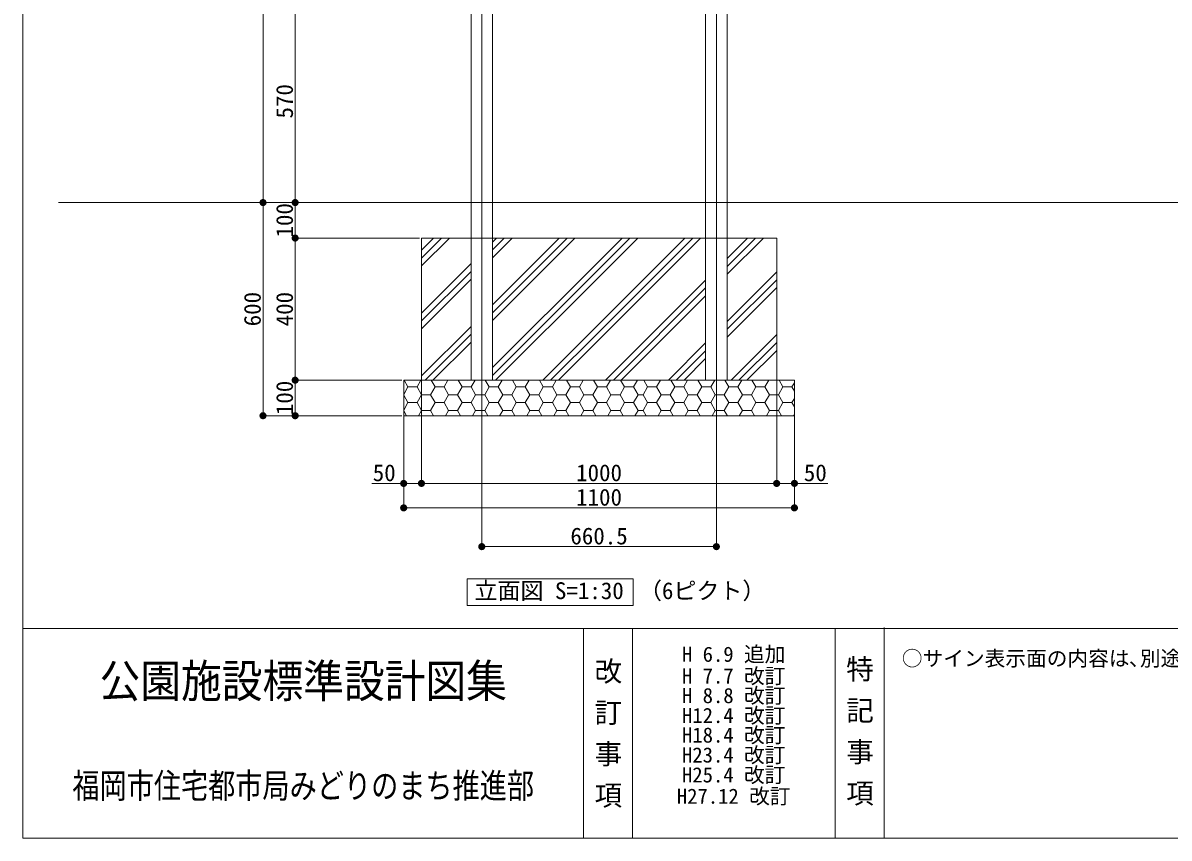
# Model space of a CAD drawing. Units: millimetres at full size, sheet at 1:30; some dimension numbers follow another scale. Extents: x 2064 to 10279, y 2990 to 8590.
# Drawn here: x 2064 to 5291, y 2990 to 5285 of the extents above; entities that cross this region are included whole.
import ezdxf
from ezdxf.enums import TextEntityAlignment as Align

# ---------------------------------------------------------------- set-up
doc = ezdxf.new("R2010")
doc.units = ezdxf.units.MM
doc.header["$LTSCALE"] = 30
doc.linetypes.add('USER1', pattern=[508, 317.5, -63.5, 63.5, -63.5])
for name, color, linetype, lineweight in [('_0-0_', 7, 'Continuous', 13), ('ハッチ', 4, 'Continuous', 13), ('寸法', 1, 'Continuous', 13), ('画層2', 7, 'Continuous', 13)]:
    doc.layers.add(name, color=color, linetype=linetype, lineweight=lineweight)
doc.styles.add('@ＭＳ ゴシック', font='')
doc.styles.add('ＭＳ ゴシック', font='')
doc.styles.get('@ＭＳ ゴシック').set_extended_font_data('@MS Gothic')
doc.styles.get('ＭＳ ゴシック').set_extended_font_data('MS Gothic')
pattern_1 = [(45, (0, 0), (-88.3884, 88.3884), []), (45, (-11.05, 11.05), (-88.3884, 88.3884), []), (45, (-22.1, 22.1), (-88.3884, 88.3884), [])]

# ---------------------------------------------------------------- blocks, each defined once
blk = doc.blocks.new('filled_dot')
at = {"color": 0, "linetype": 'Continuous', "lineweight": -2, "const_width": 1.25}
blk.add_lwpolyline([(-0.625, 0, 1), (0.625, 0, 1)], format="xyb", close=True, dxfattribs=at)

msp = doc.modelspace()

# ---------------------------------------------------------------- hatches: boundary and pattern name
at = {"layer": 'ハッチ'}
h = msp.add_hatch(dxfattribs=at)
h.set_pattern_fill('USER', color=256, style=0, pattern_type=2)
h.set_pattern_definition(pattern_1)
h.paths.add_polyline_path([(3325.85, 4679.15), (3186.35, 4679.15), (3186.35, 4279.15), (3325.85, 4279.15)])
h = msp.add_hatch(dxfattribs=at)
h.set_pattern_fill('USER', color=256, style=0, pattern_type=2)
h.set_pattern_definition(pattern_1)
h.paths.add_polyline_path([(3686.35, 4679.15), (3386.35, 4679.15), (3386.35, 4279.15), (3686.35, 4279.15)])
h = msp.add_hatch(dxfattribs=at)
h.set_pattern_fill('USER', color=256, style=0, pattern_type=2)
h.set_pattern_definition(pattern_1)
h.paths.add_polyline_path([(3986.35, 4679.15), (3686.36, 4679.15), (3686.36, 4279.15), (3986.35, 4279.15)])
h = msp.add_hatch(dxfattribs=at)
h.set_pattern_fill('USER', color=256, style=0, pattern_type=2)
h.set_pattern_definition(pattern_1)
h.paths.add_polyline_path([(4186.35, 4679.15), (4046.85, 4679.15), (4046.85, 4279.15), (4186.35, 4279.15)])

# ---------------------------------------------------------------- linework, layer by layer
at = {"layer": '_0-0_'}
for p, q in [((4488.86, 3582.78), (4488.86, 2990.19)), ((3642.6, 3579.92), (3642.6, 2990.19)), ((3780.49, 3579.92), (3780.49, 2990.19)), ((4350.97, 3579.92), (4350.97, 2990.19))]:
    msp.add_line(p, q, dxfattribs=at)
at = {"layer": '_0-0_', "color": 6}
msp.add_line((2064.43, 3579.92), (10278.81, 3579.92), dxfattribs=at)
msp.add_lwpolyline([(10278.81, 8425.63), (2064.43, 8425.63), (2064.43, 2990.19), (10278.81, 2990.19)], close=True, dxfattribs=at)
at = {"layer": 'ハッチ'}
for p, q in [((3136.35, 4239.11), (3148.44, 4260.05)), ((3148.44, 4260.05), (3137.41, 4279.15)), ((3148.44, 4260.05), (3173.84, 4260.05)), ((3173.84, 4260.05), (3184.86, 4279.15)), ((3186.54, 4238.05), (3173.84, 4260.05)), ((3211.94, 4238.05), (3224.64, 4260.05)), ((3224.64, 4260.05), (3213.61, 4279.15)), ((3224.64, 4260.05), (3250.04, 4260.05)), ((3250.04, 4260.05), (3261.06, 4279.15)), ((3262.74, 4238.05), (3250.04, 4260.05)), ((3288.14, 4238.05), (3300.84, 4260.05)), ((3300.84, 4260.05), (3289.81, 4279.15)), ((3300.84, 4260.05), (3326.24, 4260.05)), ((3326.24, 4260.05), (3337.26, 4279.15)), ((3338.94, 4238.05), (3326.24, 4260.05)), ((3364.34, 4238.05), (3377.04, 4260.05)), ((3377.04, 4260.05), (3366.01, 4279.15)), ((3377.04, 4260.05), (3402.44, 4260.05)), ((3402.44, 4260.05), (3413.46, 4279.15)), ((3415.14, 4238.05), (3402.44, 4260.05)), ((3440.54, 4238.05), (3453.24, 4260.05)), ((3453.24, 4260.05), (3442.21, 4279.15)), ((3453.24, 4260.05), (3478.64, 4260.05)), ((3478.64, 4260.05), (3489.66, 4279.15)), ((3491.34, 4238.05), (3478.64, 4260.05)), ((3516.74, 4238.05), (3529.44, 4260.05)), ((3529.44, 4260.05), (3518.41, 4279.15)), ((3529.44, 4260.05), (3554.84, 4260.05)), ((3554.84, 4260.05), (3565.86, 4279.15)), ((3567.54, 4238.05), (3554.84, 4260.05)), ((3592.94, 4238.05), (3605.64, 4260.05)), ((3605.63, 4260.05), (3594.61, 4279.15)), ((3605.64, 4260.05), (3631.04, 4260.05)), ((3643.73, 4238.05), (3631.03, 4260.05)), ((3631.04, 4260.05), (3642.06, 4279.15)), ((3669.14, 4238.05), (3681.84, 4260.05)), ((3681.83, 4260.05), (3670.81, 4279.15)), ((3681.84, 4260.05), (3707.24, 4260.05)), ((3719.93, 4238.05), (3707.23, 4260.05)), ((3707.24, 4260.05), (3718.26, 4279.15)), ((3745.33, 4238.05), (3758.03, 4260.05)), ((3758.03, 4260.05), (3747.01, 4279.15)), ((3758.03, 4260.05), (3783.43, 4260.05)), ((3783.43, 4260.05), (3794.46, 4279.15)), ((3796.13, 4238.05), (3783.43, 4260.05)), ((3810.37, 4238.05), (3823.07, 4260.05)), ((3823.07, 4260.05), (3812.05, 4279.15)), ((3823.07, 4260.05), (3848.47, 4260.05)), ((3848.47, 4260.05), (3859.5, 4279.15)), ((3861.17, 4238.05), (3848.47, 4260.05)), ((3886.57, 4238.05), (3899.27, 4260.05)), ((3899.27, 4260.05), (3888.25, 4279.15)), ((3899.27, 4260.05), (3924.67, 4260.05)), ((3924.67, 4260.05), (3935.7, 4279.15)), ((3937.37, 4238.05), (3924.67, 4260.05)), ((3962.77, 4238.05), (3975.47, 4260.05)), ((3975.47, 4260.05), (3964.45, 4279.15)), ((3975.47, 4260.05), (4000.87, 4260.05)), ((4000.87, 4260.05), (4011.9, 4279.15)), ((4013.57, 4238.05), (4000.87, 4260.05)), ((4038.97, 4238.05), (4051.67, 4260.05)), ((4051.67, 4260.05), (4040.65, 4279.15)), ((4051.67, 4260.05), (4077.07, 4260.05)), ((4077.07, 4260.05), (4088.1, 4279.15)), ((4089.77, 4238.05), (4077.07, 4260.05)), ((4115.17, 4238.05), (4127.87, 4260.05)), ((4127.87, 4260.05), (4116.85, 4279.15)), ((4127.87, 4260.05), (4153.27, 4260.05)), ((4153.27, 4260.05), (4164.3, 4279.15)), ((4165.97, 4238.05), (4153.27, 4260.05)), ((4191.37, 4238.05), (4204.07, 4260.05)), ((4204.07, 4260.05), (4193.05, 4279.15)), ((4204.07, 4260.05), (4229.47, 4260.05)), ((4229.47, 4260.05), (4236.35, 4271.95)), ((4236.35, 4248.15), (4229.47, 4260.05)), ((3148.44, 4216.06), (3136.35, 4237)), ((3173.84, 4216.06), (3186.54, 4238.05)), ((3186.54, 4238.05), (3211.94, 4238.05)), ((3224.64, 4216.06), (3211.94, 4238.05)), ((3250.04, 4216.06), (3262.74, 4238.05)), ((3262.74, 4238.05), (3288.14, 4238.05)), ((3300.84, 4216.06), (3288.14, 4238.05)), ((3326.24, 4216.06), (3338.94, 4238.05)), ((3338.94, 4238.05), (3356.1, 4238.05)), ((3377.04, 4216.06), (3364.34, 4238.05)), ((3402.44, 4216.06), (3415.14, 4238.05)), ((3415.14, 4238.05), (3440.54, 4238.05)), ((3453.24, 4216.06), (3440.54, 4238.05)), ((3478.64, 4216.06), (3491.34, 4238.05)), ((3491.34, 4238.05), (3516.74, 4238.05)), ((3529.44, 4216.06), (3516.74, 4238.05)), ((3554.84, 4216.06), (3567.54, 4238.05)), ((3567.54, 4238.05), (3592.94, 4238.05)), ((3605.63, 4216.06), (3592.93, 4238.05)), ((3631.04, 4216.06), (3643.74, 4238.05)), ((3643.74, 4238.05), (3669.14, 4238.05)), ((3681.83, 4216.06), (3669.13, 4238.05)), ((3707.24, 4216.06), (3719.94, 4238.05)), ((3719.93, 4238.05), (3745.33, 4238.05)), ((3758.03, 4216.06), (3745.33, 4238.05)), ((3783.43, 4216.06), (3796.13, 4238.05)), ((3796.13, 4238.05), (3810.37, 4238.05)), ((3823.07, 4216.06), (3810.37, 4238.05)), ((3848.47, 4216.06), (3861.17, 4238.05)), ((3861.17, 4238.05), (3886.57, 4238.05)), ((3899.27, 4216.06), (3886.57, 4238.05)), ((3924.67, 4216.06), (3937.37, 4238.05)), ((3937.37, 4238.05), (3962.77, 4238.05)), ((3975.47, 4216.06), (3962.77, 4238.05)), ((4000.87, 4216.06), (4013.57, 4238.05)), ((4013.57, 4238.05), (4021.13, 4238.05)), ((4021.13, 4238.05), (4038.97, 4238.05)), ((4051.67, 4216.06), (4038.97, 4238.05)), ((4077.07, 4216.06), (4089.77, 4238.05)), ((4089.77, 4238.05), (4115.17, 4238.05)), ((4127.87, 4216.06), (4115.17, 4238.05)), ((4153.27, 4216.06), (4165.97, 4238.05)), ((4165.97, 4238.05), (4191.37, 4238.05)), ((4204.07, 4216.06), (4191.37, 4238.05)), ((4229.47, 4216.06), (4236.35, 4227.96)), ((3136.35, 4195.11), (3148.44, 4216.06)), ((3148.44, 4216.06), (3173.84, 4216.06)), ((3186.54, 4194.06), (3173.84, 4216.06)), ((3211.94, 4194.06), (3224.64, 4216.06)), ((3224.64, 4216.06), (3250.04, 4216.06)), ((3262.74, 4194.06), (3250.04, 4216.06)), ((3288.14, 4194.06), (3300.84, 4216.06)), ((3300.84, 4216.06), (3326.24, 4216.06)), ((3338.94, 4194.06), (3326.24, 4216.06)), ((3364.34, 4194.06), (3377.04, 4216.06)), ((3377.04, 4216.06), (3402.44, 4216.06)), ((3415.14, 4194.06), (3402.44, 4216.06)), ((3440.54, 4194.06), (3453.24, 4216.06)), ((3453.24, 4216.06), (3478.64, 4216.06)), ((3491.34, 4194.06), (3478.64, 4216.06)), ((3516.74, 4194.06), (3529.44, 4216.06)), ((3529.44, 4216.06), (3554.84, 4216.06)), ((3567.54, 4194.06), (3554.84, 4216.06)), ((3592.94, 4194.06), (3605.64, 4216.06)), ((3605.64, 4216.06), (3631.04, 4216.06)), ((3643.73, 4194.06), (3631.03, 4216.06)), ((3669.14, 4194.06), (3681.84, 4216.06)), ((3681.84, 4216.06), (3707.24, 4216.06)), ((3719.93, 4194.06), (3707.23, 4216.06)), ((3745.33, 4194.06), (3758.03, 4216.06)), ((3758.03, 4216.06), (3783.43, 4216.06)), ((3796.13, 4194.06), (3783.43, 4216.06)), ((3810.37, 4194.06), (3823.07, 4216.06)), ((3823.07, 4216.06), (3848.47, 4216.06)), ((3861.17, 4194.06), (3848.47, 4216.06)), ((3886.57, 4194.06), (3899.27, 4216.06)), ((3899.27, 4216.06), (3924.67, 4216.06)), ((3937.37, 4194.06), (3924.67, 4216.06)), ((3962.77, 4194.06), (3975.47, 4216.06)), ((3975.47, 4216.06), (4000.87, 4216.06)), ((4013.57, 4194.06), (4000.87, 4216.06)), ((4038.97, 4194.06), (4051.67, 4216.06)), ((4051.67, 4216.06), (4077.07, 4216.06)), ((4089.77, 4194.06), (4077.07, 4216.06)), ((4115.17, 4194.06), (4127.87, 4216.06)), ((4127.87, 4216.06), (4153.27, 4216.06)), ((4165.97, 4194.06), (4153.27, 4216.06)), ((4191.37, 4194.06), (4204.07, 4216.06)), ((4204.07, 4216.06), (4229.47, 4216.06)), ((4236.35, 4204.16), (4229.47, 4216.06)), ((3144.34, 4179.15), (3136.35, 4193)), ((3177.93, 4179.15), (3186.54, 4194.06)), ((3186.54, 4194.06), (3211.94, 4194.06)), ((3220.54, 4179.15), (3211.94, 4194.06)), ((3254.13, 4179.15), (3262.74, 4194.06)), ((3262.74, 4194.06), (3288.14, 4194.06)), ((3296.74, 4179.15), (3288.14, 4194.06)), ((3330.33, 4179.15), (3338.94, 4194.06)), ((3338.94, 4194.06), (3356.1, 4194.06)), ((3372.94, 4179.15), (3364.34, 4194.06)), ((3406.53, 4179.15), (3415.14, 4194.06)), ((3415.14, 4194.06), (3440.54, 4194.06)), ((3449.14, 4179.15), (3440.54, 4194.06)), ((3482.73, 4179.15), (3491.34, 4194.06)), ((3491.34, 4194.06), (3516.74, 4194.06)), ((3525.34, 4179.15), (3516.74, 4194.06)), ((3558.93, 4179.15), (3567.54, 4194.06)), ((3567.54, 4194.06), (3592.94, 4194.06)), ((3601.54, 4179.15), (3592.93, 4194.06)), ((3635.13, 4179.15), (3643.74, 4194.06)), ((3643.74, 4194.06), (3669.14, 4194.06)), ((3677.74, 4179.15), (3669.13, 4194.06)), ((3711.33, 4179.15), (3719.94, 4194.06)), ((3719.93, 4194.06), (3745.33, 4194.06)), ((3753.94, 4179.15), (3745.33, 4194.06)), ((3787.53, 4179.15), (3796.13, 4194.06)), ((3796.13, 4194.06), (3810.37, 4194.06)), ((3818.98, 4179.15), (3810.37, 4194.06)), ((3852.57, 4179.15), (3861.17, 4194.06)), ((3861.17, 4194.06), (3886.57, 4194.06)), ((3895.18, 4179.15), (3886.57, 4194.06)), ((3928.77, 4179.15), (3937.37, 4194.06)), ((3937.37, 4194.06), (3962.77, 4194.06)), ((3971.38, 4179.15), (3962.77, 4194.06)), ((4004.97, 4179.15), (4013.57, 4194.06)), ((4013.57, 4194.06), (4021.13, 4194.06)), ((4021.13, 4194.06), (4038.97, 4194.06)), ((4047.58, 4179.15), (4038.97, 4194.06)), ((4081.17, 4179.15), (4089.77, 4194.06)), ((4089.77, 4194.06), (4115.17, 4194.06)), ((4123.78, 4179.15), (4115.17, 4194.06)), ((4157.37, 4179.15), (4165.97, 4194.06)), ((4165.97, 4194.06), (4191.37, 4194.06)), ((4199.98, 4179.15), (4191.37, 4194.06)), ((4233.57, 4179.15), (4236.35, 4183.96))]:
    msp.add_line(p, q, dxfattribs=at)
at = {"layer": '寸法'}
for p, q in [((2740.31, 6579.15), (2740.31, 4779.15)), ((2830.83, 5349.15), (2830.83, 4779.15)), ((3325.85, 4779.15), (2740.31, 4779.15)), ((2740.31, 4779.15), (2740.31, 4179.15)), ((3325.85, 4779.15), (2740.31, 4779.15)), ((3325.85, 4779.15), (2830.83, 4779.15)), ((2830.83, 4779.15), (2830.83, 4679.15)), ((3325.85, 4779.15), (2830.83, 4779.15)), ((2830.83, 4679.15), (2830.83, 4279.15)), ((3181.1, 4679.15), (2830.83, 4679.15)), ((3181.1, 4679.15), (2830.83, 4679.15)), ((3131.1, 4279.15), (2830.83, 4279.15)), ((2830.83, 4279.15), (2830.83, 4179.15)), ((3131.1, 4279.15), (2830.83, 4279.15)), ((3186.35, 4279.15), (3186.35, 3988.58)), ((3186.35, 4279.15), (3186.35, 3988.58)), ((4186.35, 4279.15), (4186.35, 3988.58)), ((3131.1, 4179.15), (2740.31, 4179.15)), ((3106.1, 4179.15), (2830.83, 4179.15)), ((3136.35, 4179.15), (3136.35, 3919.68)), ((4186.35, 4179.15), (4186.35, 3988.58)), ((4236.35, 4179.15), (4236.35, 3988.58)), ((4236.35, 4179.15), (4236.35, 3919.68)), ((3136.35, 4154.15), (3136.35, 3988.58)), ((3046.7, 3988.58), (3186.35, 3988.58)), ((3186.35, 3988.58), (4186.35, 3988.58)), ((3356.1, 3974.37), (3356.1, 3810.59)), ((4016.6, 3974.37), (4016.6, 3810.59)), ((4329.98, 3988.58), (4186.35, 3988.58)), ((3136.35, 3919.68), (4236.35, 3919.68)), ((3356.1, 3810.59), (4016.6, 3810.59))]:
    msp.add_line(p, q, dxfattribs=at)
at = {"layer": '寸法', "linetype": 'USER1'}
for p, q in [((3356.1, 6273.36), (3356.1, 3974.37)), ((4016.6, 6273.36), (4016.6, 3974.37))]:
    msp.add_line(p, q, dxfattribs=at)
at = {"layer": '寸法', "color": 3}
msp.add_lwpolyline([(3315.47, 3719.97), (3782.2, 3719.97), (3782.2, 3644.98), (3315.47, 3644.98)], close=True, dxfattribs=at)
at = {"layer": '画層2'}
for p, q in [((3325.85, 6279.15), (3325.85, 4279.15)), ((3386.35, 6279.15), (3386.35, 4279.15)), ((3986.35, 6279.15), (3986.35, 4279.15)), ((4046.85, 6279.15), (4046.85, 4279.15)), ((2164.49, 4779.15), (9283.74, 4779.15)), ((3186.35, 4679.15), (3325.85, 4679.15)), ((3531.1, 4679.15), (3186.35, 4679.15)), ((3186.35, 4679.15), (3186.35, 4279.15)), ((3386.35, 4679.15), (3325.85, 4679.15)), ((3386.35, 4679.15), (3531.1, 4679.15)), ((3531.1, 4679.15), (3841.6, 4679.15)), ((3986.35, 4679.15), (3841.6, 4679.15)), ((3986.35, 4679.15), (4046.85, 4679.15)), ((4186.35, 4679.15), (4046.85, 4679.15)), ((4186.35, 4679.15), (4186.35, 4279.15)), ((4236.35, 4279.15), (3136.35, 4279.15)), ((3136.35, 4279.15), (3136.35, 4179.15)), ((4236.35, 4279.15), (4236.35, 4179.15)), ((3356.1, 4238.05), (3364.34, 4238.05)), ((3136.35, 4179.15), (4236.35, 4179.15)), ((3356.1, 4194.06), (3364.34, 4194.06))]:
    msp.add_line(p, q, dxfattribs=at)

# ---------------------------------------------------------------- block references
at = {"layer": '寸法', "xscale": 8, "yscale": 8}
for p, rotation in [((2740.31, 4779.15), 90), ((2740.31, 4779.15), 270), ((2830.83, 4779.15), 90), ((2830.83, 4779.15), 270), ((2830.83, 4679.15), 270), ((2830.83, 4679.15), 90), ((2830.83, 4279.15), 90), ((2830.83, 4279.15), 270), ((2740.31, 4179.15), 90), ((2830.83, 4179.15), 90), ((3186.35, 3988.58), 180), ((4186.35, 3988.58), 180), ((4236.35, 3988.58), 180), ((4236.35, 3919.68), 180), ((4016.6, 3810.59), 180)]:
    msp.add_blockref('filled_dot', p, dxfattribs=dict(at, rotation=rotation))
for p in [(3136.35, 3988.58), (3186.35, 3988.58), (4186.35, 3988.58), (3136.35, 3919.68), (3356.1, 3810.59)]:
    msp.add_blockref('filled_dot', p, dxfattribs=at)

# ---------------------------------------------------------------- texts
at = {"layer": '_0-0_', "style": 'ＭＳ ゴシック'}
for s, p in [('H 6.9 追加', (4065.37, 3507.71)), ('H 7.7 改訂', (4065.37, 3446.63)), ('H 8.8 改訂', (4065.37, 3391.47)), ('H12.4 改訂', (4065.37, 3335.35)), ('H18.4 改訂', (4065.37, 3280.19)), ('H23.4 改訂', (4065.37, 3224.16)), ('H25.4 改訂', (4065.37, 3168.12)), ('H27.12 改訂', (4065.37, 3108.12))]:
    msp.add_text(s, height=42.72, dxfattribs=at).set_placement(p, align=Align.MIDDLE_CENTER)
msp.add_text('○サイン表示面の内容は､別途監督員との協議 により決定する事とする｡', height=42.72, dxfattribs=at).set_placement((4538.73, 3461.88), align=Align.BOTTOM_LEFT)
for s, height, width, p in [('公園施設標準設計図集', 93.42, 0.9, (2853.51, 3432.49)), ('福岡市住宅都市局みどりのまち推進部', 70.07, 0.8, (2853.51, 3137.62))]:
    msp.add_text(s, height=height, dxfattribs=dict(at, width=width)).set_placement(p, align=Align.MIDDLE_CENTER)
at = {"layer": '_0-0_', "style": '@ＭＳ ゴシック'}
for s, p in [('改 訂 事 項', (3711.54, 3286.13)), ('特 記 事 項', (4419.91, 3292.01))]:
    msp.add_text(s, height=56.96, rotation=270, dxfattribs=at).set_placement(p, align=Align.MIDDLE_CENTER)
at = {"layer": '寸法', "style": 'ＭＳ ゴシック'}
for s, p in [('570', (2800.83, 5064.15)), ('100', (2800.83, 4729.15)), ('600', (2710.31, 4479.15)), ('400', (2800.83, 4479.15)), ('100', (2800.83, 4229.15))]:
    msp.add_text(s, height=47.47, rotation=90, dxfattribs=at).set_placement(p, align=Align.MIDDLE_CENTER)
for s, p in [('50', (3081.52, 4018.58)), ('1000', (3686.35, 4018.58)), ('50', (4295.16, 4018.58)), ('1100', (3686.35, 3949.68)), ('660.5', (3686.35, 3840.59))]:
    msp.add_text(s, height=47.47, dxfattribs=at).set_placement(p, align=Align.MIDDLE_CENTER)
at = {"layer": '寸法', "color": 3, "style": 'ＭＳ ゴシック'}
for s, p in [('立面図 S=1:30', (3335.59, 3648.59)), ('（6ピクト）', (3798.64, 3648.59))]:
    msp.add_text(s, height=47.47, dxfattribs=at).set_placement(p, align=Align.BOTTOM_LEFT)

doc.saveas('drawing.dxf')
